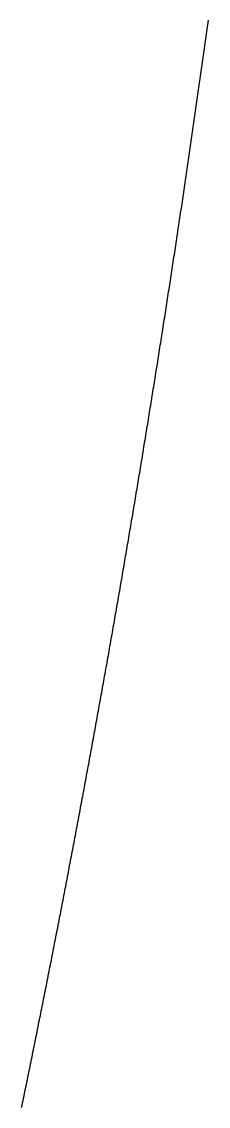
# Model space of a CAD drawing. Extents: x 6805096 to 46905100, y -25788412 to -58651.
# Drawn here: x 45907755 to 46131178, y -16755020 to -15458398 of the extents above; entities that cross this region are included whole.
import ezdxf

# ---------------------------------------------------------------- set-up
doc = ezdxf.new("R2010")
doc.units = 0

msp = doc.modelspace()

# ---------------------------------------------------------------- linework, layer by layer
at = {"layer": 'Layer 1'}
for p, q in [((46129258.418403, -15470610.84593), (46129643.025836, -15467832.385556)), ((46129643.025836, -15467832.385556), (46130027.238905, -15465053.874808)), ((46130027.238905, -15465053.874808), (46130411.057604, -15462275.31373)), ((46130411.057604, -15462275.31373), (46130794.48193, -15459496.702366)), ((46130794.48193, -15459496.702366), (46131177.51188, -15456718.04076)), ((46127716.045095, -15481724.182808), (46128102.22995, -15478945.924369)), ((46128102.22995, -15478945.924369), (46128488.020455, -15476167.615381)), ((46128488.020455, -15476167.615381), (46128873.416608, -15473389.255886)), ((46128873.416608, -15473389.255886), (46129258.418403, -15470610.84593)), ((46125779.205716, -15495614.715214), (46126167.362259, -15492836.710184)), ((46126167.362259, -15492836.710184), (46126555.124472, -15490058.654385)), ((46126555.124472, -15490058.654385), (46126942.492352, -15487280.54786)), ((46126942.492352, -15487280.54786), (46127329.465894, -15484502.390653)), ((46127329.465894, -15484502.390653), (46127716.045095, -15481724.182808)), ((46123832.50819, -15509503.977278), (46124222.636323, -15506726.226756)), ((46124222.636323, -15506726.226756), (46124612.370146, -15503948.425245)), ((46124612.370146, -15503948.425245), (46125001.709655, -15501170.572789)), ((46125001.709655, -15501170.572789), (46125390.654847, -15498392.66943)), ((46125390.654847, -15498392.66943), (46125779.205716, -15495614.715214)), ((46122268.052635, -15520614.468587), (46122659.757969, -15517836.922464)), ((46122659.757969, -15517836.922464), (46123051.069009, -15515059.325175)), ((46123051.069009, -15515059.325175), (46123441.985751, -15512281.676765)), ((46123441.985751, -15512281.676765), (46123832.50819, -15509503.977278)), ((46120303.611684, -15534501.430178), (46120697.288432, -15531724.140543)), ((46120697.288432, -15531724.140543), (46121090.570904, -15528946.799522)), ((46121090.570904, -15528946.799522), (46121483.459098, -15526169.40716)), ((46121483.459098, -15526169.40716), (46121875.95301, -15523391.9635)), ((46121875.95301, -15523391.9635), (46122268.052635, -15520614.468587)), ((46118329.313964, -15548387.106033), (46118724.962026, -15545610.073985)), ((46118724.962026, -15545610.073985), (46119120.215833, -15542832.990331)), ((46119120.215833, -15542832.990331), (46119515.075381, -15540055.855116)), ((46119515.075381, -15540055.855116), (46119909.540666, -15537278.668384)), ((46119909.540666, -15537278.668384), (46120303.611684, -15534501.430178)), ((46116742.779243, -15559494.717291), (46117140.004286, -15556717.892105)), ((46117140.004286, -15556717.892105), (46117536.83509, -15553941.015137)), ((46117536.83509, -15553941.015137), (46117933.271651, -15551164.086431)), ((46117933.271651, -15551164.086431), (46118329.313964, -15548387.106033)), ((46114750.740575, -15573378.064965), (46115149.936756, -15570601.499345)), ((46115149.936756, -15570601.499345), (46115548.738717, -15567824.881723)), ((46115548.738717, -15567824.881723), (46115947.146455, -15565048.212145)), ((46115947.146455, -15565048.212145), (46116345.159965, -15562271.490653)), ((46116345.159965, -15562271.490653), (46116742.779243, -15559494.717291)), ((46112748.846513, -15587260.111508), (46113150.013733, -15584483.806554)), ((46113150.013733, -15584483.806554), (46113550.786754, -15581707.449379)), ((46113550.786754, -15581707.449379), (46113951.16557, -15578931.040026)), ((46113951.16557, -15578931.040026), (46114351.150178, -15576154.57854)), ((46114351.150178, -15576154.57854), (46114750.740575, -15573378.064965)), ((46111140.23571, -15598364.808235), (46111542.979691, -15595588.712605)), ((46111542.979691, -15595588.712605), (46111945.329488, -15592812.564578)), ((46111945.329488, -15592812.564578), (46112347.285096, -15590036.364198)), ((46112347.285096, -15590036.364198), (46112748.846513, -15587260.111508)), ((46109120.603177, -15612244.498889), (46109525.318021, -15609468.665904)), ((46109525.318021, -15609468.665904), (46109929.6387, -15606692.780302)), ((46109929.6387, -15606692.780302), (46110333.56521, -15603916.842127)), ((46110333.56521, -15603916.842127), (46110737.097548, -15601140.851423)), ((46110737.097548, -15601140.851423), (46111140.23571, -15598364.808235)), ((46107091.116627, -15626122.873018), (46107497.802235, -15623347.303778)), ((46107497.802235, -15623347.303778), (46107904.093698, -15620571.681701)), ((46107904.093698, -15620571.681701), (46108309.991012, -15617796.006831)), ((46108309.991012, -15617796.006831), (46108715.494173, -15615020.279212)), ((46108715.494173, -15615020.279212), (46109120.603177, -15612244.498889)), ((46105051.77655, -15639999.925126), (46105460.432824, -15637224.62073)), ((46105460.432824, -15637224.62073), (46105868.694972, -15634449.263277)), ((46105868.694972, -15634449.263277), (46106276.562992, -15631673.852812)), ((46106276.562992, -15631673.852812), (46106684.036878, -15628898.389378)), ((46106684.036878, -15628898.389378), (46107091.116627, -15626122.873018)), ((46103413.21028, -15651100.611262), (46103823.443016, -15648325.519533)), ((46103823.443016, -15648325.519533), (46104233.281642, -15645550.374571)), ((46104233.281642, -15645550.374571), (46104642.726155, -15642775.176421)), ((46104642.726155, -15642775.176421), (46105051.77655, -15639999.925126)), ((46101356.135095, -15664975.269875), (46101768.338319, -15662200.44497)), ((46101768.338319, -15662200.44497), (46102180.147454, -15659425.566612)), ((46102180.147454, -15659425.566612), (46102591.562495, -15656650.634845)), ((46102591.562495, -15656650.634845), (46103002.583439, -15653875.649714)), ((46103002.583439, -15653875.649714), (46103413.21028, -15651100.611262)), ((46099289.207759, -15678848.591073), (46099703.381375, -15676074.034091)), ((46099703.381375, -15676074.034091), (46100117.16092, -15673299.423436)), ((46100117.16092, -15673299.423436), (46100530.546391, -15670524.759152)), ((46100530.546391, -15670524.759152), (46100943.537784, -15667750.041284)), ((46100943.537784, -15667750.041284), (46101356.135095, -15664975.269875)), ((46097628.572673, -15689946.281398), (46098044.32253, -15687171.939546)), ((46098044.32253, -15687171.939546), (46098459.678333, -15684397.543845)), ((46098459.678333, -15684397.543845), (46098874.640077, -15681623.094339)), ((46098874.640077, -15681623.094339), (46099289.207759, -15678848.591073)), ((46095543.912706, -15703817.181393), (46095961.632777, -15701043.109443)), ((46095961.632777, -15701043.109443), (46096378.958813, -15698268.983424)), ((46096378.958813, -15698268.983424), (46096795.890811, -15695494.803381)), ((46096795.890811, -15695494.803381), (46097212.428765, -15692720.569358)), ((46097212.428765, -15692720.569358), (46097628.572673, -15689946.281398)), ((46093449.401965, -15717686.728579), (46093869.092152, -15714912.927631)), ((46093869.092152, -15714912.927631), (46094288.388323, -15712139.072394)), ((46094288.388323, -15712139.072394), (46094707.290475, -15709365.162913)), ((46094707.290475, -15709365.162913), (46095125.798604, -15706591.199231)), ((46095125.798604, -15706591.199231), (46095543.912706, -15703817.181393)), ((46091766.701146, -15728781.388611), (46092187.967354, -15726007.805255)), ((46092187.967354, -15726007.805255), (46092608.839562, -15723234.167436)), ((46092608.839562, -15723234.167436), (46093029.317768, -15720460.475196)), ((46093029.317768, -15720460.475196), (46093449.401965, -15717686.728579)), ((46089654.460251, -15742648.486885), (46090077.696397, -15739875.176511)), ((46090077.696397, -15739875.176511), (46090500.538564, -15737101.811452)), ((46090500.538564, -15737101.811452), (46090922.986747, -15734328.391753)), ((46090922.986747, -15734328.391753), (46091345.040942, -15731554.917458)), ((46091345.040942, -15731554.917458), (46091766.701146, -15728781.388611)), ((46087532.369958, -15756514.216957), (46087957.575945, -15753741.180663)), ((46087957.575945, -15753741.180663), (46088382.387971, -15750968.089464)), ((46088382.387971, -15750968.089464), (46088806.806034, -15748194.943406)), ((46088806.806034, -15748194.943406), (46089230.830128, -15745421.742532)), ((46089230.830128, -15745421.742532), (46089654.460251, -15742648.486885)), ((46085827.606487, -15767605.812213), (46086254.388276, -15764832.995975)), ((46086254.388276, -15764832.995975), (46086680.776119, -15762060.124657)), ((46086680.776119, -15762060.124657), (46087106.770015, -15759287.198303)), ((46087106.770015, -15759287.198303), (46087532.369958, -15756514.216957)), ((46083687.788517, -15781469.065665), (46084116.539969, -15778696.525486)), ((46084116.539969, -15778696.525486), (46084544.897495, -15775923.930008)), ((46084544.897495, -15775923.930008), (46084972.861093, -15773151.279274)), ((46084972.861093, -15773151.279274), (46085400.430759, -15770378.573327)), ((46085400.430759, -15770378.573327), (46085827.606487, -15767605.812213)), ((46081538.122526, -15795330.935519), (46081968.843542, -15792558.6725)), ((46081968.843542, -15792558.6725), (46082399.170653, -15789786.353961)), ((46082399.170653, -15789786.353961), (46082829.103856, -15787013.979946)), ((46082829.103856, -15787013.979946), (46083258.643145, -15784241.550499)), ((46083258.643145, -15784241.550499), (46083687.788517, -15781469.065665)), ((46079811.299487, -15806419.431519), (46080243.596085, -15803647.391019)), ((46080243.596085, -15803647.391019), (46080675.498793, -15800875.294823)), ((46080675.498793, -15800875.294823), (46081107.007608, -15798103.142975)), ((46081107.007608, -15798103.142975), (46081538.122526, -15795330.935519)), ((46077643.908295, -15820278.797045), (46078078.174281, -15817507.035683)), ((46078078.174281, -15817507.035683), (46078512.046397, -15814735.218405)), ((46078512.046397, -15814735.218405), (46078945.524639, -15811963.345256)), ((46078945.524639, -15811963.345256), (46079378.609004, -15809191.416279)), ((46079378.609004, -15809191.416279), (46079811.299487, -15806419.431519)), ((46075466.670459, -15834136.76358), (46075902.905734, -15831365.282456)), ((46075902.905734, -15831365.282456), (46076338.747159, -15828593.745197)), ((46076338.747159, -15828593.745197), (46076774.194731, -15825822.151846)), ((46076774.194731, -15825822.151846), (46077209.248444, -15823050.502447)), ((46077209.248444, -15823050.502447), (46077643.908295, -15820278.797045)), ((46073717.790935, -15845222.125841), (46074155.601571, -15842450.869699)), ((46074155.601571, -15842450.869699), (46074593.018373, -15839679.557245)), ((46074593.018373, -15839679.557245), (46075030.041337, -15836908.188525)), ((46075030.041337, -15836908.188525), (46075466.670459, -15834136.76358)), ((46071522.830375, -15859077.560339), (46071962.610124, -15856306.586414)), ((46071962.610124, -15856306.586414), (46072401.996058, -15853535.555958)), ((46072401.996058, -15853535.555958), (46072840.988174, -15850764.469014)), ((46072840.988174, -15850764.469014), (46073279.586468, -15847993.325627)), ((46073279.586468, -15847993.325627), (46073717.790935, -15845222.125841)), ((46069318.024546, -15872931.580453), (46069759.773309, -15870160.889845)), ((46069759.773309, -15870160.889845), (46070201.128278, -15867390.142485)), ((46070201.128278, -15867390.142485), (46070642.089448, -15864619.338418)), ((46070642.089448, -15864619.338418), (46071082.656815, -15861848.477688)), ((46071082.656815, -15861848.477688), (46071522.830375, -15859077.560339)), ((46067547.091619, -15884013.774493), (46067990.415524, -15881243.311329)), ((46067990.415524, -15881243.311329), (46068433.345649, -15878472.791239)), ((46068433.345649, -15878472.791239), (46068875.881991, -15875702.214266)), ((46068875.881991, -15875702.214266), (46069318.024546, -15872931.580453)), ((46065324.565544, -15897865.23486), (46065769.858286, -15895095.056993)), ((46065769.858286, -15895095.056993), (46066214.757269, -15892324.821979)), ((46066214.757269, -15892324.821979), (46066659.262488, -15889554.529861)), ((46066659.262488, -15889554.529861), (46067103.373939, -15886784.180684)), ((46067103.373939, -15886784.180684), (46067547.091619, -15884013.774493)), ((46063092.195577, -15911715.26545), (46063539.457058, -15908945.373978)), ((46063539.457058, -15908945.373978), (46063986.324799, -15906175.42514)), ((46063986.324799, -15906175.42514), (46064432.798797, -15903405.418978)), ((46064432.798797, -15903405.418978), (46064878.879046, -15900635.355537)), ((46064878.879046, -15900635.355537), (46065324.565544, -15897865.23486)), ((46061299.21233, -15922794.256787), (46061748.048732, -15920024.595224)), ((46061748.048732, -15920024.595224), (46062196.49141, -15917254.876117)), ((46062196.49141, -15917254.876117), (46062644.540359, -15914485.099511)), ((46062644.540359, -15914485.099511), (46063092.195577, -15911715.26545)), ((46059049.124594, -15936641.699923), (46059499.929558, -15933872.326733)), ((46059499.929558, -15933872.326733), (46059950.340818, -15931102.895781)), ((46059950.340818, -15931102.895781), (46060400.358369, -15928333.40711)), ((46060400.358369, -15928333.40711), (46060849.982208, -15925563.860764)), ((46060849.982208, -15925563.860764), (46061299.21233, -15922794.256787)), ((46056789.194341, -15950487.697886), (46057241.967769, -15947718.614171)), ((46057241.967769, -15947718.614171), (46057694.347512, -15944949.472473)), ((46057694.347512, -15944949.472473), (46058146.333567, -15942180.272837)), ((46058146.333567, -15942180.272837), (46058597.925929, -15939411.015305)), ((46058597.925929, -15939411.015305), (46059049.124594, -15936641.699923)), ((46054974.163856, -15961563.452039), (46055428.511985, -15958794.600695)), ((46055428.511985, -15958794.600695), (46055882.466445, -15956025.691192)), ((46055882.466445, -15956025.691192), (46056336.027231, -15953256.723574)), ((46056336.027231, -15953256.723574), (46056789.194341, -15950487.697886)), ((46052696.518312, -15975406.834839), (46053152.834728, -15972638.274948)), ((46053152.834728, -15972638.274948), (46053608.757494, -15969869.656679)), ((46053608.757494, -15969869.656679), (46054064.286607, -15967100.980075)), ((46054064.286607, -15967100.980075), (46054519.422062, -15964332.24518)), ((46054519.422062, -15964332.24518), (46054974.163856, -15961563.452039)), ((46050409.031627, -15989248.757074), (46050867.316232, -15986480.489736)), ((46050867.316232, -15986480.489736), (46051325.207206, -15983712.1638)), ((46051325.207206, -15983712.1638), (46051782.704547, -15980943.779309)), ((46051782.704547, -15980943.779309), (46052239.80825, -15978175.336307)), ((46052239.80825, -15978175.336307), (46052696.518312, -15975406.834839)), ((46048571.956988, -16000321.23956), (46049031.816073, -15997553.207056)), ((46049031.816073, -15997553.207056), (46049491.281544, -15994785.115778)), ((46049491.281544, -15994785.115778), (46049950.353396, -15992016.965769)), ((46049950.353396, -15992016.965769), (46050409.031627, -15989248.757074)), ((46046266.757489, -16014160.518923), (46046728.584585, -16011392.780951)), ((46046728.584585, -16011392.780951), (46047190.018088, -16008624.983985)), ((46047190.018088, -16008624.983985), (46047651.057991, -16005857.128068)), ((46047651.057991, -16005857.128068), (46048111.704293, -16003089.213245)), ((46048111.704293, -16003089.213245), (46048571.956988, -16000321.23956)), ((46043951.718225, -16027998.322326), (46044415.513235, -16025230.879986)), ((46044415.513235, -16025230.879986), (46044878.914671, -16022463.378432)), ((46044878.914671, -16022463.378432), (46045341.922527, -16019695.817707)), ((46045341.922527, -16019695.817707), (46045804.536801, -16016928.197856)), ((46045804.536801, -16016928.197856), (46046266.757489, -16014160.518923)), ((46041626.839688, -16041834.644273), (46042092.602514, -16039067.498664)), ((46042092.602514, -16039067.498664), (46042557.971784, -16036300.293621)), ((46042557.971784, -16036300.293621), (46043022.947496, -16033533.029188)), ((46043022.947496, -16033533.029188), (46043487.529644, -16030765.705408)), ((46043487.529644, -16030765.705408), (46043951.718225, -16027998.322326)), ((46039759.852913, -16052902.631487), (46040227.18992, -16050135.724055)), ((46040227.18992, -16050135.724055), (46040694.133388, -16047368.757012)), ((46040694.133388, -16047368.757012), (46041160.683312, -16044601.730404)), ((46041160.683312, -16044601.730404), (46041626.839688, -16041834.644273)), ((46037417.264924, -16066736.272957), (46037886.569569, -16063969.664235)), ((46037886.569569, -16063969.664235), (46038355.480695, -16061202.995683)), ((46038355.480695, -16061202.995683), (46038823.998297, -16058436.267345)), ((46038823.998297, -16058436.267345), (46039292.122371, -16055669.479265)), ((46039292.122371, -16055669.479265), (46039759.852913, -16052902.631487)), ((46035064.839039, -16080568.417577), (46035536.111224, -16077802.108665)), ((46035536.111224, -16077802.108665), (46036006.989909, -16075035.739703)), ((46036006.989909, -16075035.739703), (46036477.47509, -16072269.310735)), ((46036477.47509, -16072269.310735), (46036947.566763, -16069502.821805)), ((46036947.566763, -16069502.821805), (46037417.264924, -16066736.272957)), ((46033175.815375, -16091633.051846), (46033648.661521, -16088866.983573)), ((46033648.661521, -16088866.983573), (46034121.114183, -16086100.855075)), ((46034121.114183, -16086100.855075), (46034593.173357, -16083334.666395)), ((46034593.173357, -16083334.666395), (46035064.839039, -16080568.417577)), ((46030805.682514, -16105462.48828), (46031280.496023, -16102696.721797)), ((46031280.496023, -16102696.721797), (46031754.916068, -16099930.894868)), ((46031754.916068, -16099930.894868), (46032228.942644, -16097165.007537)), ((46032228.942644, -16097165.007537), (46032702.575748, -16094399.059848)), ((46032702.575748, -16094399.059848), (46033175.815375, -16091633.051846)), ((46028425.713133, -16119290.41247), (46028902.493907, -16116524.948875)), ((46028902.493907, -16116524.948875), (46029378.881236, -16113759.424615)), ((46029378.881236, -16113759.424615), (46029854.875116, -16110993.839733)), ((46029854.875116, -16110993.839733), (46030330.475544, -16108228.194273)), ((46030330.475544, -16108228.194273), (46030805.682514, -16105462.48828)), ((46026514.655663, -16130351.659312), (46026993.010178, -16127586.43882)), ((46026993.010178, -16127586.43882), (46027470.971264, -16124821.157486)), ((46027470.971264, -16124821.157486), (46027948.538917, -16122055.815355)), ((46027948.538917, -16122055.815355), (46028425.713133, -16119290.41247)), ((46024116.981784, -16144176.847608), (46024597.303387, -16141411.931984)), ((46024597.303387, -16141411.931984), (46025077.23158, -16138646.955298)), ((46025077.23158, -16138646.955298), (46025556.76636, -16135881.917595)), ((46025556.76636, -16135881.917595), (46026035.907722, -16133116.818918)), ((46026035.907722, -16133116.818918), (46026514.655663, -16130351.659312)), ((46021709.47276, -16158000.508266), (46022191.761352, -16155235.898609)), ((46022191.761352, -16155235.898609), (46022673.656555, -16152471.227671)), ((46022673.656555, -16152471.227671), (46023155.158364, -16149706.495495)), ((46023155.158364, -16149706.495495), (46023636.266775, -16146941.702126)), ((46023636.266775, -16146941.702126), (46024116.981784, -16144176.847608)), ((46019776.384567, -16169058.333198), (46020260.246681, -16166293.969107)), ((46020260.246681, -16166293.969107), (46020743.71542, -16163529.543559)), ((46020743.71542, -16163529.543559), (46021226.790781, -16160765.056597)), ((46021226.790781, -16160765.056597), (46021709.47276, -16158000.508266)), ((46017351.173522, -16182879.230254), (46017837.002449, -16180115.174109)), ((46017837.002449, -16180115.174109), (46018322.43802, -16177351.056288)), ((46018322.43802, -16177351.056288), (46018807.480233, -16174586.876832)), ((46018807.480233, -16174586.876832), (46019292.129083, -16171822.635788)), ((46019292.129083, -16171822.635788), (46019776.384567, -16169058.333198)), ((46014916.12871, -16196698.584277), (46015403.92435, -16193934.837179)), ((46015403.92435, -16193934.837179), (46015891.326655, -16191171.028184)), ((46015891.326655, -16191171.028184), (46016378.335622, -16188407.157335)), ((46016378.335622, -16188407.157335), (46016864.951246, -16185643.224677)), ((46016864.951246, -16185643.224677), (46017351.173522, -16182879.230254)), ((46012471.25062, -16210516.389772), (46012961.012877, -16207752.952819)), ((46012961.012877, -16207752.952819), (46013450.381818, -16204989.453749)), ((46013450.381818, -16204989.453749), (46013939.357439, -16202225.892607)), ((46013939.357439, -16202225.892607), (46014427.939738, -16199462.269435)), ((46014427.939738, -16199462.269435), (46014916.12871, -16196698.584277)), ((46010508.26852, -16221569.515532), (46010999.603998, -16218806.327487)), ((46010999.603998, -16218806.327487), (46011490.546177, -16216043.07715)), ((46011490.546177, -16216043.07715), (46011981.095052, -16213279.764563)), ((46011981.095052, -16213279.764563), (46012471.25062, -16210516.389772)), ((46008045.691771, -16235384.519819), (46008538.993689, -16232621.643899)), ((46008538.993689, -16232621.643899), (46009031.902326, -16229858.705467)), ((46009031.902326, -16229858.705467), (46009524.41768, -16227095.704565)), ((46009524.41768, -16227095.704565), (46010016.539746, -16224332.641239)), ((46010016.539746, -16224332.641239), (46010508.26852, -16221569.515532)), ((46005573.283122, -16249197.960182), (46006068.551381, -16246435.397487)), ((46006068.551381, -16246435.397487), (46006563.426378, -16243672.77206)), ((46006563.426378, -16243672.77206), (46007057.908112, -16240910.083943)), ((46007057.908112, -16240910.083943), (46007551.996578, -16238147.333181)), ((46007551.996578, -16238147.333181), (46008045.691771, -16235384.519819)), ((46003588.277565, -16260247.582754), (46004085.118825, -16257485.271431)), ((46004085.118825, -16257485.271431), (46004581.566841, -16254722.897198)), ((46004581.566841, -16254722.897198), (46005077.621608, -16251960.460101)), ((46005077.621608, -16251960.460101), (46005573.283122, -16249197.960182)), ((46001098.172734, -16274058.194202), (46001596.980158, -16271296.198082)), ((46001596.980158, -16271296.198082), (46002095.394357, -16268534.138833)), ((46002095.394357, -16268534.138833), (46002593.415327, -16265772.0165)), ((46002593.415327, -16265772.0165), (46003091.043065, -16263009.831125)), ((46003091.043065, -16263009.831125), (46003588.277565, -16260247.582754)), ((45998598.237379, -16287867.226333), (45999099.010868, -16285105.546516)), ((45999099.010868, -16285105.546516), (45999599.391153, -16282343.803351)), ((45999599.391153, -16282343.803351), (46000099.378228, -16279581.996881)), ((46000099.378228, -16279581.996881), (46000598.972089, -16276820.12715)), ((46000598.972089, -16276820.12715), (46001098.172734, -16274058.194202)), ((45996591.211448, -16298913.311236), (45997093.557719, -16296151.885253)), ((45997093.557719, -16296151.885253), (45997595.5108, -16293390.395746)), ((45997595.5108, -16293390.395746), (45998097.070688, -16290628.842758)), ((45998097.070688, -16290628.842758), (45998598.237379, -16287867.226333)), ((45994073.582388, -16312719.486742), (45994577.894547, -16309958.379042)), ((45994577.894547, -16309958.379042), (45995081.813537, -16307197.207597)), ((45995081.813537, -16307197.207597), (45995585.339353, -16304435.972452)), ((45995585.339353, -16304435.972452), (45996088.471991, -16301674.67365)), ((45996088.471991, -16301674.67365), (45996591.211448, -16298913.311236)), ((45991546.12418, -16326524.067538), (45992052.40213, -16323763.279219)), ((45992052.40213, -16323763.279219), (45992558.286929, -16321002.426937)), ((45992558.286929, -16321002.426937), (45993063.778575, -16318241.510733)), ((45993063.778575, -16318241.510733), (45993568.877062, -16315480.530654)), ((45993568.877062, -16315480.530654), (45994073.582388, -16312719.486742)), ((45989517.080957, -16337566.580288), (45990024.931469, -16334806.048267)), ((45990024.931469, -16334806.048267), (45990532.388845, -16332045.452106)), ((45990532.388845, -16332045.452106), (45991039.453084, -16329284.791848)), ((45991039.453084, -16329284.791848), (45991546.12418, -16326524.067538)), ((45986971.931522, -16351368.276751), (45987481.747646, -16348608.066091)), ((45987481.747646, -16348608.066091), (45987991.170656, -16345847.791071)), ((45987991.170656, -16345847.791071), (45988500.200547, -16343087.451734)), ((45988500.200547, -16343087.451734), (45989008.837315, -16340327.048125)), ((45989008.837315, -16340327.048125), (45989517.080957, -16337566.580288)), ((45984416.954314, -16365168.363109), (45984928.735954, -16362408.47491)), ((45984928.735954, -16362408.47491), (45985440.124498, -16359648.52213)), ((45985440.124498, -16359648.52213), (45985951.119944, -16356888.504815)), ((45985951.119944, -16356888.504815), (45986461.722286, -16354128.423007)), ((45986461.722286, -16354128.423007), (45986971.931522, -16351368.276751)), ((45981852.149826, -16378966.833866), (45982365.896883, -16376207.269226)), ((45982365.896883, -16376207.269226), (45982879.250864, -16373447.639787)), ((45982879.250864, -16373447.639787), (45983392.211765, -16370687.945592)), ((45983392.211765, -16370687.945592), (45983904.779583, -16367928.186685)), ((45983904.779583, -16367928.186685), (45984416.954314, -16365168.363109)), ((45979793.230925, -16390004.443543), (45980308.550244, -16387245.138543)), ((45980308.550244, -16387245.138543), (45980823.476503, -16384485.768568)), ((45980823.476503, -16384485.768568), (45981338.009698, -16381726.333661)), ((45981338.009698, -16381726.333661), (45981852.149826, -16378966.833866)), ((45977210.738571, -16403799.992361), (45977728.02313, -16401041.012901)), ((45977728.02313, -16401041.012901), (45978244.914648, -16398281.968245)), ((45978244.914648, -16398281.968245), (45978761.413123, -16395522.858438)), ((45978761.413123, -16395522.858438), (45979277.51855, -16392763.683522)), ((45979277.51855, -16392763.683522), (45979793.230925, -16390004.443543)), ((45974618.420313, -16417593.910184), (45975137.670014, -16414835.257363)), ((45975137.670014, -16414835.257363), (45975656.526693, -16412076.539126)), ((45975656.526693, -16412076.539126), (45976174.990349, -16409317.755518)), ((45976174.990349, -16409317.755518), (45976693.060976, -16406558.906581)), ((45976693.060976, -16406558.906581), (45977210.738571, -16403799.992361)), ((45972537.491386, -16428627.866431), (45973058.313129, -16425869.475712)), ((45973058.313129, -16425869.475712), (45973578.741867, -16423111.019403)), ((45973578.741867, -16423111.019403), (45974098.777597, -16420352.497545)), ((45974098.777597, -16420352.497545), (45974618.420313, -16417593.910184)), ((45969927.48774, -16442418.834607), (45970450.274447, -16439660.772507)), ((45970450.274447, -16439660.772507), (45970972.668169, -16436902.644595)), ((45970972.668169, -16436902.644595), (45971494.668903, -16434144.450916)), ((45971494.668903, -16434144.450916), (45972016.276643, -16431386.191513)), ((45972016.276643, -16431386.191513), (45972537.491386, -16428627.866431)), ((45967307.659566, -16456208.156393), (45967832.411139, -16453450.424011)), ((45967832.411139, -16453450.424011), (45968356.769747, -16450692.625597)), ((45968356.769747, -16450692.625597), (45968880.735386, -16447934.761196)), ((45968880.735386, -16447934.761196), (45969404.308052, -16445176.830851)), ((45969404.308052, -16445176.830851), (45969927.48774, -16442418.834607)), ((45965204.723696, -16467238.424728), (45965731.047092, -16464480.956911)), ((45965731.047092, -16464480.956911), (45966256.977538, -16461723.422887)), ((45966256.977538, -16461723.422887), (45966782.515031, -16458965.8227)), ((45966782.515031, -16458965.8227), (45967307.659566, -16456208.156393)), ((45962567.21261, -16481024.769159), (45963095.500696, -16478267.633039)), ((45963095.500696, -16478267.633039), (45963623.395851, -16475510.430493)), ((45963623.395851, -16475510.430493), (45964150.898072, -16472753.161562)), ((45964150.898072, -16472753.161562), (45964678.007355, -16469995.826293)), ((45964678.007355, -16469995.826293), (45965204.723696, -16467238.424728)), ((45959919.878373, -16494809.451807), (45960450.131049, -16492052.648484)), ((45960450.131049, -16492052.648484), (45960979.990815, -16489295.778514)), ((45960979.990815, -16489295.778514), (45961509.457666, -16486538.84194)), ((45961509.457666, -16486538.84194), (45962038.531599, -16483781.838807)), ((45962038.531599, -16483781.838807), (45962567.21261, -16481024.769159)), ((45957262.721475, -16508592.467174), (45957794.938644, -16505835.997747)), ((45957794.938644, -16505835.997747), (45958326.762922, -16503079.461453)), ((45958326.762922, -16503079.461453), (45958858.194305, -16500322.858336)), ((45958858.194305, -16500322.858336), (45959389.23279, -16497566.188439)), ((45959389.23279, -16497566.188439), (45959919.878373, -16494809.451807)), ((45955129.923972, -16519617.675332), (45955663.712664, -16516861.473813)), ((45955663.712664, -16516861.473813), (45956197.108481, -16514105.205251)), ((45956197.108481, -16514105.205251), (45956730.11142, -16511348.86969)), ((45956730.11142, -16511348.86969), (45957262.721475, -16508592.467174)), ((45952455.087524, -16533397.675739), (45952990.840532, -16530641.810096)), ((45952990.840532, -16530641.810096), (45953526.200685, -16527885.877189)), ((45953526.200685, -16527885.877189), (45954061.167978, -16525129.877064)), ((45954061.167978, -16525129.877064), (45954595.742409, -16522373.809763)), ((45954595.742409, -16522373.809763), (45955129.923972, -16519617.675332)), ((45949770.429793, -16547175.993472), (45950308.147018, -16544420.464803)), ((45950308.147018, -16544420.464803), (45950845.471408, -16541664.868652)), ((45950845.471408, -16541664.868652), (45951382.402958, -16538909.205061)), ((45951382.402958, -16538909.205061), (45951918.941665, -16536153.474075)), ((45951918.941665, -16536153.474075), (45952455.087524, -16533397.675739)), ((45947615.632613, -16558197.432438), (45948154.921142, -16555442.174141)), ((45948154.921142, -16555442.174141), (45948693.816851, -16552686.848185)), ((45948693.816851, -16552686.848185), (45949232.319736, -16549931.454614)), ((45949232.319736, -16549931.454614), (45949770.429793, -16547175.993472)), ((45944913.297809, -16571972.707502), (45945454.550378, -16569217.788159)), ((45945454.550378, -16569217.788159), (45945995.410147, -16566462.800937)), ((45945995.410147, -16566462.800937), (45946535.877112, -16563707.74588)), ((45946535.877112, -16563707.74588), (45947075.951269, -16560952.623032)), ((45947075.951269, -16560952.623032), (45947615.632613, -16558197.432438)), ((45942201.143097, -16585746.284498), (45942744.359609, -16582991.705208)), ((45942744.359609, -16582991.705208), (45943287.183339, -16580237.05782)), ((45943287.183339, -16580237.05782), (45943829.614286, -16577482.342377)), ((45943829.614286, -16577482.342377), (45944371.652444, -16574727.558923)), ((45944371.652444, -16574727.558923), (45944913.297809, -16571972.707502)), ((45940024.349324, -16596763.919791), (45940569.136919, -16594009.613336)), ((45940569.136919, -16594009.613336), (45941113.531748, -16591255.238606)), ((45941113.531748, -16591255.238606), (45941657.533809, -16588500.795645)), ((45941657.533809, -16588500.795645), (45942201.143097, -16585746.284498)), ((45937294.520017, -16610534.42641), (45937841.271377, -16607780.461987)), ((45937841.271377, -16607780.461987), (45938387.629991, -16605026.42907)), ((45938387.629991, -16605026.42907), (45938933.595857, -16602272.327702)), ((45938933.595857, -16602272.327702), (45939479.168969, -16599518.157928)), ((45939479.168969, -16599518.157928), (45940024.349324, -16596763.919791)), ((45934554.872178, -16624303.219567), (45935103.587205, -16621549.598276)), ((45935103.587205, -16621549.598276), (45935651.909506, -16618795.908271)), ((45935651.909506, -16618795.908271), (45936199.839078, -16616042.149596)), ((45936199.839078, -16616042.149596), (45936747.375916, -16613288.322294)), ((45936747.375916, -16613288.322294), (45937294.520017, -16610534.42641)), ((45931805.406299, -16638070.293763), (45932356.084894, -16635317.016705)), ((45932356.084894, -16635317.016705), (45932906.370784, -16632563.670712)), ((45932906.370784, -16632563.670712), (45933456.263964, -16629810.255828)), ((45933456.263964, -16629810.255828), (45934005.76443, -16627056.772099)), ((45934005.76443, -16627056.772099), (45934554.872178, -16624303.219567)), ((45929598.764937, -16649082.711776), (45930151.014317, -16646329.710894)), ((45930151.014317, -16646329.710894), (45930702.871006, -16643576.640902)), ((45930702.871006, -16643576.640902), (45931254.335002, -16640823.501844)), ((45931254.335002, -16640823.501844), (45931805.406299, -16638070.293763)), ((45926831.627824, -16662846.677991), (45927385.840596, -16660094.02332)), ((45927385.840596, -16660094.02332), (45927939.660697, -16657341.299319)), ((45927939.660697, -16657341.299319), (45928493.088123, -16654588.506032)), ((45928493.088123, -16654588.506032), (45929046.122871, -16651835.643503)), ((45929046.122871, -16651835.643503), (45929598.764937, -16649082.711776)), ((45924054.674048, -16676608.909852), (45924610.850113, -16673856.602492)), ((45924610.850113, -16673856.602492), (45925166.633527, -16671104.225582)), ((45925166.633527, -16671104.225582), (45925722.024286, -16668351.779165)), ((45925722.024286, -16668351.779165), (45926277.022386, -16665599.263287)), ((45926277.022386, -16665599.263287), (45926831.627824, -16662846.677991)), ((45921826.043359, -16687617.442912), (45922383.789988, -16684865.414192)), ((45922383.789988, -16684865.414192), (45922941.143981, -16682113.315746)), ((45922941.143981, -16682113.315746), (45923498.105336, -16679361.147618)), ((45923498.105336, -16679361.147618), (45924054.674048, -16676608.909852)), ((45919031.420826, -16701376.539083), (45919591.130571, -16698624.859653)), ((45919591.130571, -16698624.859653), (45920150.447701, -16695873.110277)), ((45920150.447701, -16695873.110277), (45920709.372212, -16693121.290999)), ((45920709.372212, -16693121.290999), (45921267.904099, -16690369.401863)), ((45921267.904099, -16690369.401863), (45921826.043359, -16687617.442912)), ((45916226.983005, -16715133.885507), (45916788.655769, -16712382.556466)), ((45916788.655769, -16712382.556466), (45917349.935936, -16709631.157259)), ((45917349.935936, -16709631.157259), (45917910.823504, -16706879.687931)), ((45917910.823504, -16706879.687931), (45918471.318469, -16704128.148524)), ((45918471.318469, -16704128.148524), (45919031.420826, -16701376.539083)), ((45913412.730388, -16728889.476686), (45913976.366071, -16726138.499134)), ((45913976.366071, -16726138.499134), (45914539.609179, -16723387.451196)), ((45914539.609179, -16723387.451196), (45915102.459706, -16720636.332916)), ((45915102.459706, -16720636.332916), (45915664.91765, -16717885.144339)), ((45915664.91765, -16717885.144339), (45916226.983005, -16715133.885507)), ((45911154.261971, -16739892.682159), (45911719.46792, -16737141.986589)), ((45911719.46792, -16737141.986589), (45912284.281308, -16734391.220458)), ((45912284.281308, -16734391.220458), (45912848.702132, -16731640.383809)), ((45912848.702132, -16731640.383809), (45913412.730388, -16728889.476686)), ((45908322.34396, -16753645.100042), (45908889.512651, -16750894.757941)), ((45908889.512651, -16750894.757941), (45909456.288802, -16748144.345058)), ((45909456.288802, -16748144.345058), (45910022.672409, -16745393.861437)), ((45910022.672409, -16745393.861437), (45910588.663466, -16742643.307123)), ((45910588.663466, -16742643.307123), (45911154.261971, -16739892.682159)), ((45907754.782731, -16756395.371318), (45908322.34396, -16753645.100042))]:
    msp.add_line(p, q, dxfattribs=at)

doc.saveas('drawing.dxf')
